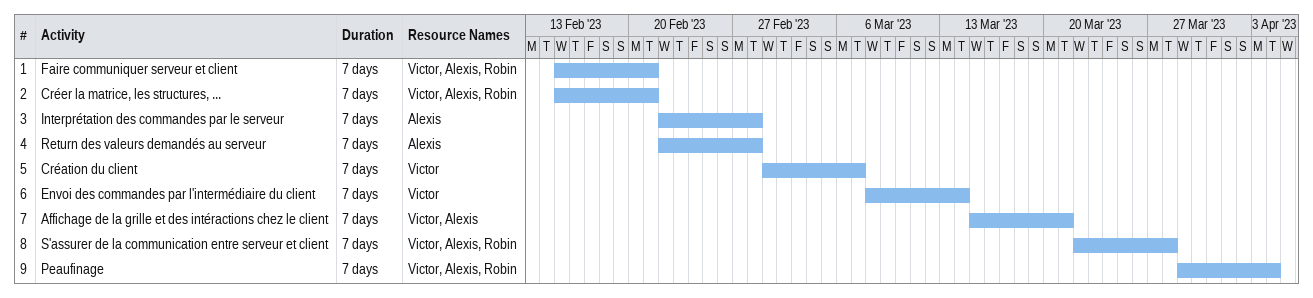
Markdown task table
| ID | Task | Duration | Start | Finish | Resources |
|---|---|---|---|---|---|
| 1 | Faire communiquer serveur et client | 7d | 2023-02-15 | 2023-02-21 | Victor, Alexis, Robin |
| 2 | Créer la matrice, les structures, ... | 7d | 2023-02-15 | 2023-02-21 | Victor, Alexis, Robin |
| 3 | Interprétation des commandes par le serveur | 7d | 2023-02-22 | 2023-02-28 | Alexis |
| 4 | Return des valeurs demandés au serveur | 7d | 2023-02-22 | 2023-02-28 | Alexis |
| 5 | Création du client | 7d | 2023-03-01 | 2023-03-07 | Victor |
| 6 | Envoi des commandes par l'intermédiaire du client | 7d | 2023-03-08 | 2023-03-14 | Victor |
| 7 | Affichage de la grille et des intéractions chez le client | 7d | 2023-03-15 | 2023-03-21 | Victor, Alexis |
| 8 | S'assurer de la communication entre serveur et client | 7d | 2023-03-22 | 2023-03-28 | Victor, Alexis, Robin |
| 9 | Peaufinage | 7d | 2023-03-29 | 2023-04-04 | Victor, Alexis, Robin |
